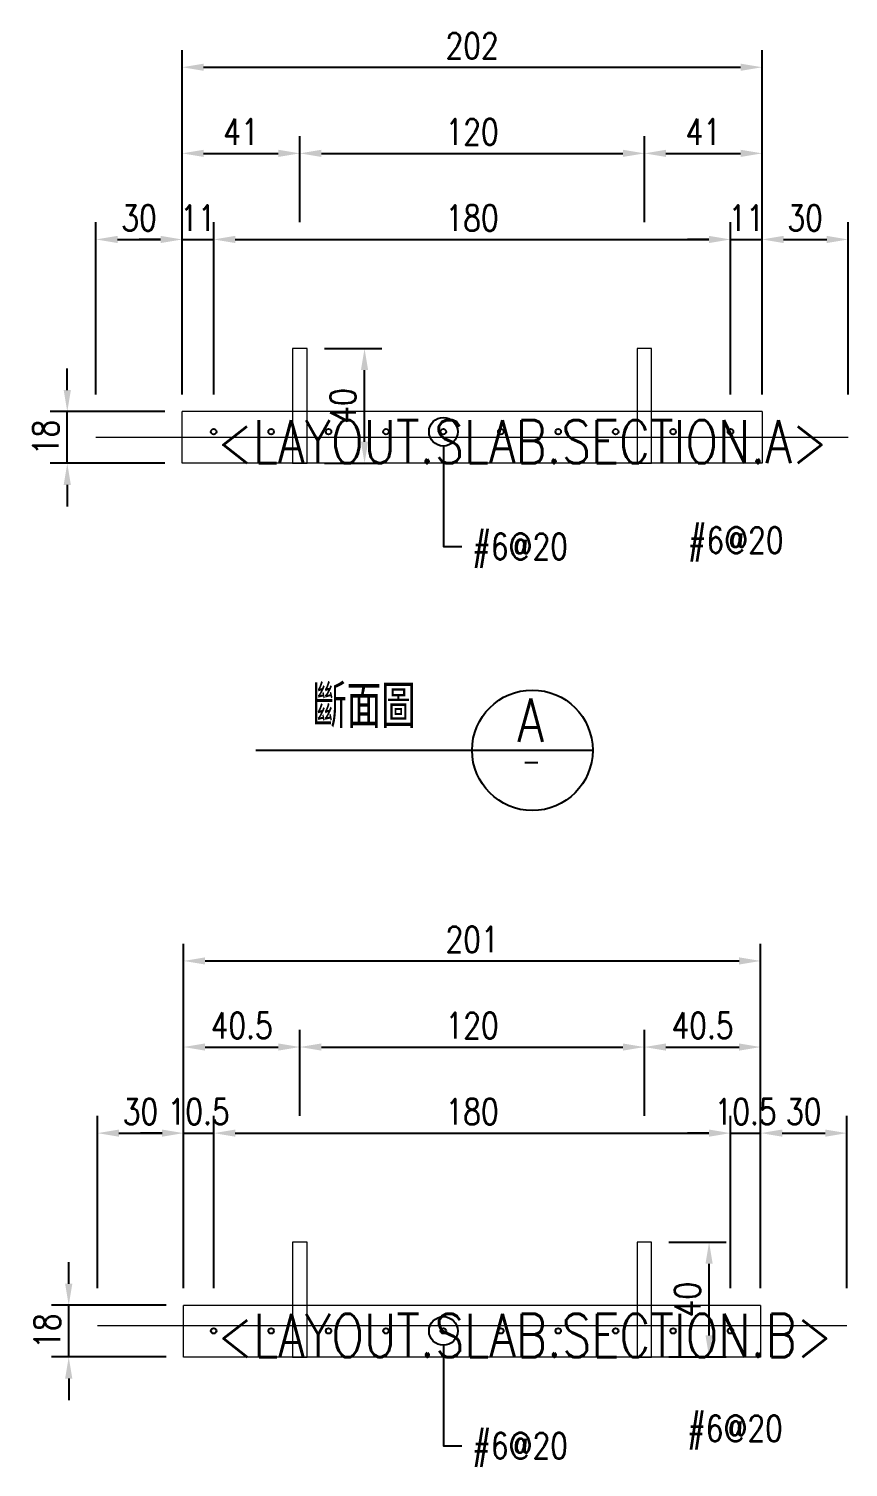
# Model space of a CAD drawing. Extents: x -4754 to 4964, y -19960 to 3942.
# Drawn here: x -329 to -44, y -10178 to -9677 of the extents above; entities that cross this region are included whole.
import ezdxf
from ezdxf.enums import TextEntityAlignment as Align

# ---------------------------------------------------------------- set-up
doc = ezdxf.new("R2010")
doc.units = 0
doc.header["$LTSCALE"] = 3
doc.layers.get('0').update_dxf_attribs({"linetype": 'CONTINUOUS'})
doc.layers.add('HB_0', color=7, linetype='CONTINUOUS', transparency=0.5)
for name, color, linetype in [('HB_DIM', 1, 'CONTINUOUS'), ('HB_TXT_CTEXT', 2, 'CONTINUOUS'), ('PVC_pipe', 4, 'CONTINUOUS'), ('RCAD.PARM.Treatle', 2, 'CONTINUOUS'), ('鋼筋', 3, 'CONTINUOUS')]:
    doc.layers.add(name, color=color, linetype=linetype)
doc.styles.get("Standard").update_dxf_attribs({"font": 'ROMANS.shx', "width": 0.8, "bigfont": 'chineset.shx'})
doc.dimstyles.new('30', dxfattribs={"dimscale": 3, "dimtxt": 3, "dimasz": 2.5, "dimexe": 2, "dimexo": 2, "dimgap": 1, "dimtad": 1, "dimdsep": 46, "dimtxsty": 'Standard', "dimcen": 0, "dimclrd": 256, "dimclre": 256, "dimclrt": 2, "dimadec": 0, "dimazin": 0, "dimtfac": 1, "dimtix": 1, "dimtmove": 2, "dimatfit": 3, "dimfxl": 1, "dimtolj": 1, "dimtzin": 0, "dimarcsym": 0})

# ---------------------------------------------------------------- blocks, each defined once
blk = doc.blocks.new('slab_sectionA')
at = {"color": 3, "linetype": 'Continuous'}
for p, q in [((-75.29, 0), (0, 0)), ((0, 0), (42, 0))]:
    blk.add_line(p, q, dxfattribs=at)
at = {"color": 4, "linetype": 'Continuous'}
blk.add_circle((21, 0), 21, dxfattribs=at)
at = {"color": 3, "linetype": 'Continuous', "width": 0.8}
blk.add_text('斷面圖', height=15, rotation=360, dxfattribs=at).set_placement((-37.65, 16.03), align=Align.MIDDLE)
at = {"color": 0, "linetype": 'Continuous', "width": 0.8}
for tag, p, height in [('A', (15.81, 3), 15), ('-', (17.28, -7.5), 7.5)]:
    blk.add_attdef(tag, p, '', height=height, dxfattribs=at)
blk = doc.blocks.new('C')
at = {"color": 3, "linetype": 'Continuous'}
blk.add_circle((0, 0), 1.2, dxfattribs=at)
blk = doc.blocks.new('H_Circle_guide')
at = {"layer": 'HB_TXT_CTEXT', "color": 1, "linetype": 'Continuous'}
blk.add_lwpolyline([(0, -5), (0, -40), (6.37, -40)], dxfattribs=at)
blk.add_circle((0, 0), 5, dxfattribs=at)
at = {"color": 0, "linetype": 'Continuous', "width": 0.8}
blk.add_attdef('A', text='', height=9, dxfattribs=at).set_placement((10.06, -40), align=Align.MIDDLE_LEFT)
blk = doc.blocks.new('H_Arrow_guide')
at = {"layer": 'HB_TXT_CTEXT', "color": 1, "linetype": 'Continuous'}
blk.add_lwpolyline([(0, 0, 0, 2.5, 0), (0, -7.5, 0, 0, 0), (0, -37, 0, 0, 0), (7.5, -37, 0, 0, 0)], format="xyseb", dxfattribs=at)
at = {"color": 0, "linetype": 'Continuous', "width": 0.8}
blk.add_attdef('A', text='', height=9, dxfattribs=at).set_placement((9.65, -35.88), align=Align.MIDDLE_LEFT)
blk = doc.blocks.new('*D1057')
at = {"layer": 'HB_DIM', "linetype": 'Continuous', "lineweight": -2}
for p, q in [((-275.7, -9804.1), (-275.7, -9684.1)), ((-73.7, -9804.1), (-73.7, -9684.1)), ((-268.2, -9690.1), (-81.2, -9690.1))]:
    blk.add_line(p, q, dxfattribs=at)
at = {"layer": 'HB_DIM'}
for points in [[(-268.2, -9688.85), (-268.2, -9691.35), (-275.7, -9690.1)], [(-81.2, -9691.35), (-81.2, -9688.85), (-73.7, -9690.1)]]:
    blk.add_solid(points, dxfattribs=at)
at = {"layer": 'HB_DIM', "color": 2, "linetype": 'Continuous', "insert": (-174.7, -9682.6), "char_height": 9, "attachment_point": 5, "rotation": 0}
blk.add_mtext('\\A1;202', dxfattribs=at)
blk = doc.blocks.new('*D1058')
at = {"layer": 'HB_DIM', "linetype": 'Continuous', "lineweight": -2}
for p, q in [((-275.7, -9744.1), (-275.7, -9714.1)), ((-234.7, -9744.1), (-234.7, -9714.1)), ((-268.2, -9720.1), (-242.2, -9720.1))]:
    blk.add_line(p, q, dxfattribs=at)
at = {"layer": 'HB_DIM'}
for points in [[(-268.2, -9718.85), (-268.2, -9721.35), (-275.7, -9720.1)], [(-242.2, -9721.35), (-242.2, -9718.85), (-234.7, -9720.1)]]:
    blk.add_solid(points, dxfattribs=at)
at = {"layer": 'HB_DIM', "color": 2, "linetype": 'Continuous', "insert": (-255.2, -9712.6), "char_height": 9, "attachment_point": 5, "rotation": 0}
blk.add_mtext('\\A1;41', dxfattribs=at)
blk = doc.blocks.new('*D1059')
at = {"layer": 'HB_DIM', "linetype": 'Continuous', "lineweight": -2}
for p, q in [((-234.7, -9744.1), (-234.7, -9714.1)), ((-114.7, -9744.1), (-114.7, -9714.1)), ((-227.2, -9720.1), (-122.2, -9720.1))]:
    blk.add_line(p, q, dxfattribs=at)
at = {"layer": 'HB_DIM'}
for points in [[(-227.2, -9718.85), (-227.2, -9721.35), (-234.7, -9720.1)], [(-122.2, -9721.35), (-122.2, -9718.85), (-114.7, -9720.1)]]:
    blk.add_solid(points, dxfattribs=at)
at = {"layer": 'HB_DIM', "color": 2, "linetype": 'Continuous', "insert": (-174.7, -9712.6), "char_height": 9, "attachment_point": 5, "rotation": 0}
blk.add_mtext('\\A1;120', dxfattribs=at)
blk = doc.blocks.new('*D1060')
at = {"layer": 'HB_DIM', "linetype": 'Continuous', "lineweight": -2}
for p, q in [((-114.7, -9744.1), (-114.7, -9714.1)), ((-73.7, -9744.1), (-73.7, -9714.1)), ((-107.2, -9720.1), (-81.2, -9720.1))]:
    blk.add_line(p, q, dxfattribs=at)
at = {"layer": 'HB_DIM'}
for points in [[(-107.2, -9718.85), (-107.2, -9721.35), (-114.7, -9720.1)], [(-81.2, -9721.35), (-81.2, -9718.85), (-73.7, -9720.1)]]:
    blk.add_solid(points, dxfattribs=at)
at = {"layer": 'HB_DIM', "color": 2, "linetype": 'Continuous', "insert": (-94.2, -9712.6), "char_height": 9, "attachment_point": 5, "rotation": 0}
blk.add_mtext('\\A1;41', dxfattribs=at)
blk = doc.blocks.new('*D1061')
at = {"layer": 'HB_DIM', "linetype": 'Continuous', "lineweight": -2}
for p, q in [((-305.7, -9804.1), (-305.7, -9744.1)), ((-275.7, -9804.1), (-275.7, -9744.1)), ((-298.2, -9750.1), (-283.2, -9750.1))]:
    blk.add_line(p, q, dxfattribs=at)
at = {"layer": 'HB_DIM'}
for points in [[(-298.2, -9748.85), (-298.2, -9751.35), (-305.7, -9750.1)], [(-283.2, -9751.35), (-283.2, -9748.85), (-275.7, -9750.1)]]:
    blk.add_solid(points, dxfattribs=at)
at = {"layer": 'HB_DIM', "color": 2, "linetype": 'Continuous', "insert": (-290.7, -9742.6), "char_height": 9, "attachment_point": 5, "rotation": 0}
blk.add_mtext('\\A1;30', dxfattribs=at)
blk = doc.blocks.new('*D1062')
at = {"layer": 'HB_DIM', "linetype": 'Continuous', "lineweight": -2}
for p, q in [((-275.7, -9804.1), (-275.7, -9744.1)), ((-264.7, -9804.1), (-264.7, -9744.1)), ((-283.2, -9750.1), (-290.7, -9750.1)), ((-275.7, -9750.1), (-264.7, -9750.1)), ((-257.2, -9750.1), (-249.7, -9750.1))]:
    blk.add_line(p, q, dxfattribs=at)
at = {"layer": 'HB_DIM'}
for points in [[(-283.2, -9751.35), (-283.2, -9748.85), (-275.7, -9750.1)], [(-257.2, -9748.85), (-257.2, -9751.35), (-264.7, -9750.1)]]:
    blk.add_solid(points, dxfattribs=at)
at = {"layer": 'HB_DIM', "color": 2, "linetype": 'Continuous', "insert": (-270.2, -9742.6), "char_height": 9, "attachment_point": 5, "rotation": 0}
blk.add_mtext('\\A1;11', dxfattribs=at)
blk = doc.blocks.new('*D1063')
at = {"layer": 'HB_DIM', "linetype": 'Continuous', "lineweight": -2}
for p, q in [((-264.7, -9804.1), (-264.7, -9744.1)), ((-84.7, -9804.1), (-84.7, -9744.1)), ((-257.2, -9750.1), (-92.2, -9750.1))]:
    blk.add_line(p, q, dxfattribs=at)
at = {"layer": 'HB_DIM'}
for points in [[(-257.2, -9748.85), (-257.2, -9751.35), (-264.7, -9750.1)], [(-92.2, -9751.35), (-92.2, -9748.85), (-84.7, -9750.1)]]:
    blk.add_solid(points, dxfattribs=at)
at = {"layer": 'HB_DIM', "color": 2, "linetype": 'Continuous', "insert": (-174.7, -9742.6), "char_height": 9, "attachment_point": 5, "rotation": 0}
blk.add_mtext('\\A1;180', dxfattribs=at)
blk = doc.blocks.new('*D1064')
at = {"layer": 'HB_DIM', "linetype": 'Continuous', "lineweight": -2}
for p, q in [((-84.7, -9804.1), (-84.7, -9744.1)), ((-73.7, -9804.1), (-73.7, -9744.1)), ((-92.2, -9750.1), (-99.7, -9750.1)), ((-84.7, -9750.1), (-73.7, -9750.1)), ((-66.2, -9750.1), (-58.7, -9750.1))]:
    blk.add_line(p, q, dxfattribs=at)
at = {"layer": 'HB_DIM'}
for points in [[(-92.2, -9751.35), (-92.2, -9748.85), (-84.7, -9750.1)], [(-66.2, -9748.85), (-66.2, -9751.35), (-73.7, -9750.1)]]:
    blk.add_solid(points, dxfattribs=at)
at = {"layer": 'HB_DIM', "color": 2, "linetype": 'Continuous', "insert": (-79.2, -9742.6), "char_height": 9, "attachment_point": 5, "rotation": 0}
blk.add_mtext('\\A1;11', dxfattribs=at)
blk = doc.blocks.new('*D1065')
at = {"layer": 'HB_DIM', "linetype": 'Continuous', "lineweight": -2}
for p, q in [((-73.7, -9804.1), (-73.7, -9744.1)), ((-43.7, -9804.1), (-43.7, -9744.1)), ((-66.2, -9750.1), (-51.2, -9750.1))]:
    blk.add_line(p, q, dxfattribs=at)
at = {"layer": 'HB_DIM'}
for points in [[(-66.2, -9748.85), (-66.2, -9751.35), (-73.7, -9750.1)], [(-51.2, -9751.35), (-51.2, -9748.85), (-43.7, -9750.1)]]:
    blk.add_solid(points, dxfattribs=at)
at = {"layer": 'HB_DIM', "color": 2, "linetype": 'Continuous', "insert": (-58.7, -9742.6), "char_height": 9, "attachment_point": 5, "rotation": 0}
blk.add_mtext('\\A1;30', dxfattribs=at)
blk = doc.blocks.new('*D1066')
at = {"layer": 'HB_DIM', "linetype": 'Continuous', "lineweight": -2}
for p, q in [((-315.7, -9802.6), (-315.7, -9795.1)), ((-281.7, -9810.1), (-321.7, -9810.1)), ((-315.7, -9828.1), (-315.7, -9810.1)), ((-281.7, -9828.1), (-321.7, -9828.1)), ((-315.7, -9835.6), (-315.7, -9843.1))]:
    blk.add_line(p, q, dxfattribs=at)
at = {"layer": 'HB_DIM'}
for points in [[(-316.95, -9802.6), (-314.45, -9802.6), (-315.7, -9810.1)], [(-314.45, -9835.6), (-316.95, -9835.6), (-315.7, -9828.1)]]:
    blk.add_solid(points, dxfattribs=at)
at = {"layer": 'HB_DIM', "color": 2, "linetype": 'Continuous', "insert": (-323.2, -9819.1), "char_height": 9, "attachment_point": 5, "rotation": 90}
blk.add_mtext('\\A1;18', dxfattribs=at)
blk = doc.blocks.new('*D1067')
at = {"layer": 'HB_DIM', "linetype": 'Continuous', "lineweight": -2}
for p, q in [((-226.16, -9788.1), (-206.16, -9788.1)), ((-212.16, -9820.6), (-212.16, -9795.6)), ((-226.16, -9828.1), (-206.16, -9828.1))]:
    blk.add_line(p, q, dxfattribs=at)
at = {"layer": 'HB_DIM'}
for points in [[(-210.91, -9795.6), (-213.41, -9795.6), (-212.16, -9788.1)], [(-213.41, -9820.6), (-210.91, -9820.6), (-212.16, -9828.1)]]:
    blk.add_solid(points, dxfattribs=at)
at = {"layer": 'HB_DIM', "color": 2, "linetype": 'Continuous', "insert": (-219.66, -9808.1), "char_height": 9, "attachment_point": 5, "rotation": 90}
blk.add_mtext('\\A1;40', dxfattribs=at)
blk = doc.blocks.new('*D1068')
at = {"layer": 'HB_DIM', "linetype": 'Continuous', "lineweight": -2}
for p, q in [((-275.2, -10115.49), (-275.2, -9995.49)), ((-74.2, -10115.49), (-74.2, -9995.49)), ((-267.7, -10001.49), (-81.7, -10001.49))]:
    blk.add_line(p, q, dxfattribs=at)
at = {"layer": 'HB_DIM'}
for points in [[(-267.7, -10000.24), (-267.7, -10002.74), (-275.2, -10001.49)], [(-81.7, -10002.74), (-81.7, -10000.24), (-74.2, -10001.49)]]:
    blk.add_solid(points, dxfattribs=at)
at = {"layer": 'HB_DIM', "color": 2, "linetype": 'Continuous', "insert": (-174.7, -9993.99), "char_height": 9, "attachment_point": 5, "rotation": 0}
blk.add_mtext('\\A1;201', dxfattribs=at)
blk = doc.blocks.new('*D1069')
at = {"layer": 'HB_DIM', "linetype": 'Continuous', "lineweight": -2}
for p, q in [((-275.2, -10055.49), (-275.2, -10025.49)), ((-234.7, -10055.49), (-234.7, -10025.49)), ((-267.7, -10031.49), (-242.2, -10031.49))]:
    blk.add_line(p, q, dxfattribs=at)
at = {"layer": 'HB_DIM'}
for points in [[(-267.7, -10030.24), (-267.7, -10032.74), (-275.2, -10031.49)], [(-242.2, -10032.74), (-242.2, -10030.24), (-234.7, -10031.49)]]:
    blk.add_solid(points, dxfattribs=at)
at = {"layer": 'HB_DIM', "color": 2, "linetype": 'Continuous', "insert": (-254.95, -10023.99), "char_height": 9, "attachment_point": 5, "rotation": 0}
blk.add_mtext('\\A1;40.5', dxfattribs=at)
blk = doc.blocks.new('*D1070')
at = {"layer": 'HB_DIM', "linetype": 'Continuous', "lineweight": -2}
for p, q in [((-234.7, -10055.49), (-234.7, -10025.49)), ((-114.7, -10055.49), (-114.7, -10025.49)), ((-227.2, -10031.49), (-122.2, -10031.49))]:
    blk.add_line(p, q, dxfattribs=at)
at = {"layer": 'HB_DIM'}
for points in [[(-227.2, -10030.24), (-227.2, -10032.74), (-234.7, -10031.49)], [(-122.2, -10032.74), (-122.2, -10030.24), (-114.7, -10031.49)]]:
    blk.add_solid(points, dxfattribs=at)
at = {"layer": 'HB_DIM', "color": 2, "linetype": 'Continuous', "insert": (-174.7, -10023.99), "char_height": 9, "attachment_point": 5, "rotation": 0}
blk.add_mtext('\\A1;120', dxfattribs=at)
blk = doc.blocks.new('*D1071')
at = {"layer": 'HB_DIM', "linetype": 'Continuous', "lineweight": -2}
for p, q in [((-114.7, -10055.49), (-114.7, -10025.49)), ((-74.2, -10055.49), (-74.2, -10025.49)), ((-107.2, -10031.49), (-81.7, -10031.49))]:
    blk.add_line(p, q, dxfattribs=at)
at = {"layer": 'HB_DIM'}
for points in [[(-107.2, -10030.24), (-107.2, -10032.74), (-114.7, -10031.49)], [(-81.7, -10032.74), (-81.7, -10030.24), (-74.2, -10031.49)]]:
    blk.add_solid(points, dxfattribs=at)
at = {"layer": 'HB_DIM', "color": 2, "linetype": 'Continuous', "insert": (-94.45, -10023.99), "char_height": 9, "attachment_point": 5, "rotation": 0}
blk.add_mtext('\\A1;40.5', dxfattribs=at)
blk = doc.blocks.new('*D1072')
at = {"layer": 'HB_DIM', "linetype": 'Continuous', "lineweight": -2}
for p, q in [((-305.2, -10115.49), (-305.2, -10055.49)), ((-275.2, -10115.49), (-275.2, -10055.49)), ((-297.7, -10061.49), (-282.7, -10061.49))]:
    blk.add_line(p, q, dxfattribs=at)
at = {"layer": 'HB_DIM'}
for points in [[(-297.7, -10060.24), (-297.7, -10062.74), (-305.2, -10061.49)], [(-282.7, -10062.74), (-282.7, -10060.24), (-275.2, -10061.49)]]:
    blk.add_solid(points, dxfattribs=at)
at = {"layer": 'HB_DIM', "color": 2, "linetype": 'Continuous', "insert": (-290.2, -10053.99), "char_height": 9, "attachment_point": 5, "rotation": 0}
blk.add_mtext('\\A1;30', dxfattribs=at)
blk = doc.blocks.new('*D1073')
at = {"layer": 'HB_DIM', "linetype": 'Continuous', "lineweight": -2}
for p, q in [((-275.2, -10115.49), (-275.2, -10055.49)), ((-264.7, -10115.49), (-264.7, -10055.49)), ((-282.7, -10061.49), (-290.2, -10061.49)), ((-275.2, -10061.49), (-264.7, -10061.49)), ((-257.2, -10061.49), (-249.7, -10061.49))]:
    blk.add_line(p, q, dxfattribs=at)
at = {"layer": 'HB_DIM'}
for points in [[(-282.7, -10062.74), (-282.7, -10060.24), (-275.2, -10061.49)], [(-257.2, -10060.24), (-257.2, -10062.74), (-264.7, -10061.49)]]:
    blk.add_solid(points, dxfattribs=at)
at = {"layer": 'HB_DIM', "color": 2, "linetype": 'Continuous', "insert": (-269.95, -10053.99), "char_height": 9, "attachment_point": 5, "rotation": 0}
blk.add_mtext('\\A1;10.5', dxfattribs=at)
blk = doc.blocks.new('*D1074')
at = {"layer": 'HB_DIM', "linetype": 'Continuous', "lineweight": -2}
for p, q in [((-264.7, -10115.49), (-264.7, -10055.49)), ((-84.7, -10115.49), (-84.7, -10055.49)), ((-257.2, -10061.49), (-92.2, -10061.49))]:
    blk.add_line(p, q, dxfattribs=at)
at = {"layer": 'HB_DIM'}
for points in [[(-257.2, -10060.24), (-257.2, -10062.74), (-264.7, -10061.49)], [(-92.2, -10062.74), (-92.2, -10060.24), (-84.7, -10061.49)]]:
    blk.add_solid(points, dxfattribs=at)
at = {"layer": 'HB_DIM', "color": 2, "linetype": 'Continuous', "insert": (-174.7, -10053.99), "char_height": 9, "attachment_point": 5, "rotation": 0}
blk.add_mtext('\\A1;180', dxfattribs=at)
blk = doc.blocks.new('*D1075')
at = {"layer": 'HB_DIM', "linetype": 'Continuous', "lineweight": -2}
for p, q in [((-84.7, -10115.49), (-84.7, -10055.49)), ((-74.2, -10115.49), (-74.2, -10055.49)), ((-92.2, -10061.49), (-99.7, -10061.49)), ((-84.7, -10061.49), (-74.2, -10061.49)), ((-66.7, -10061.49), (-59.2, -10061.49))]:
    blk.add_line(p, q, dxfattribs=at)
at = {"layer": 'HB_DIM'}
for points in [[(-92.2, -10062.74), (-92.2, -10060.24), (-84.7, -10061.49)], [(-66.7, -10060.24), (-66.7, -10062.74), (-74.2, -10061.49)]]:
    blk.add_solid(points, dxfattribs=at)
at = {"layer": 'HB_DIM', "color": 2, "linetype": 'Continuous', "insert": (-79.45, -10053.99), "char_height": 9, "attachment_point": 5, "rotation": 0}
blk.add_mtext('\\A1;10.5', dxfattribs=at)
blk = doc.blocks.new('*D1076')
at = {"layer": 'HB_DIM', "linetype": 'Continuous', "lineweight": -2}
for p, q in [((-74.2, -10115.49), (-74.2, -10055.49)), ((-44.2, -10115.49), (-44.2, -10055.49)), ((-66.7, -10061.49), (-51.7, -10061.49))]:
    blk.add_line(p, q, dxfattribs=at)
at = {"layer": 'HB_DIM'}
for points in [[(-66.7, -10060.24), (-66.7, -10062.74), (-74.2, -10061.49)], [(-51.7, -10062.74), (-51.7, -10060.24), (-44.2, -10061.49)]]:
    blk.add_solid(points, dxfattribs=at)
at = {"layer": 'HB_DIM', "color": 2, "linetype": 'Continuous', "insert": (-59.2, -10053.99), "char_height": 9, "attachment_point": 5, "rotation": 0}
blk.add_mtext('\\A1;30', dxfattribs=at)
blk = doc.blocks.new('*D1077')
at = {"layer": 'HB_DIM', "linetype": 'Continuous', "lineweight": -2}
for p, q in [((-315.2, -10113.99), (-315.2, -10106.49)), ((-281.2, -10121.49), (-321.2, -10121.49)), ((-315.2, -10139.49), (-315.2, -10121.49)), ((-281.2, -10139.49), (-321.2, -10139.49)), ((-315.2, -10146.99), (-315.2, -10154.49))]:
    blk.add_line(p, q, dxfattribs=at)
at = {"layer": 'HB_DIM'}
for points in [[(-316.45, -10113.99), (-313.95, -10113.99), (-315.2, -10121.49)], [(-313.95, -10146.99), (-316.45, -10146.99), (-315.2, -10139.49)]]:
    blk.add_solid(points, dxfattribs=at)
at = {"layer": 'HB_DIM', "color": 2, "linetype": 'Continuous', "insert": (-322.7, -10130.49), "char_height": 9, "attachment_point": 5, "rotation": 90}
blk.add_mtext('\\A1;18', dxfattribs=at)
blk = doc.blocks.new('*D1078')
at = {"layer": 'HB_DIM', "linetype": 'Continuous', "lineweight": -2}
for p, q in [((-106.16, -10099.49), (-86.16, -10099.49)), ((-92.16, -10131.99), (-92.16, -10106.99)), ((-106.16, -10139.49), (-86.16, -10139.49))]:
    blk.add_line(p, q, dxfattribs=at)
at = {"layer": 'HB_DIM'}
for points in [[(-90.91, -10106.99), (-93.41, -10106.99), (-92.16, -10099.49)], [(-93.41, -10131.99), (-90.91, -10131.99), (-92.16, -10139.49)]]:
    blk.add_solid(points, dxfattribs=at)
at = {"layer": 'HB_DIM', "color": 2, "linetype": 'Continuous', "insert": (-99.66, -10119.49), "char_height": 9, "attachment_point": 5, "rotation": 90}
blk.add_mtext('\\A1;40', dxfattribs=at)

msp = doc.modelspace()

# ---------------------------------------------------------------- linework, layer by layer
at = {"layer": 'HB_0', "lineweight": 5}
for p, q in [((-73.701, -9810.095), (-275.701, -9810.095)), ((-275.701, -9828.095), (-275.701, -9810.095)), ((-73.701, -9810.095), (-73.701, -9828.095)), ((-73.701, -9828.095), (-275.701, -9828.095)), ((-74.201, -10121.495), (-275.201, -10121.495)), ((-275.201, -10139.495), (-275.201, -10121.495)), ((-74.201, -10121.495), (-74.201, -10139.495)), ((-74.201, -10139.495), (-275.201, -10139.495))]:
    msp.add_line(p, q, dxfattribs=at)
at = {"layer": 'PVC_pipe', "lineweight": 5}
for points in [[(-237.241, -9828.095), (-232.161, -9828.095), (-232.161, -9788.095), (-237.241, -9788.095), (-237.241, -9828.095)], [(-117.241, -9828.095), (-112.161, -9828.095), (-112.161, -9788.095), (-117.241, -9788.095), (-117.241, -9828.095)], [(-237.241, -10139.495), (-232.161, -10139.495), (-232.161, -10099.495), (-237.241, -10099.495), (-237.241, -10139.495)], [(-117.241, -10139.495), (-112.161, -10139.495), (-112.161, -10099.495), (-117.241, -10099.495), (-117.241, -10139.495)]]:
    msp.add_lwpolyline(points, dxfattribs=at)
at = {"layer": '鋼筋', "lineweight": 5}
for p, q in [((-305.701, -9819.005, -10), (-183.701, -9819.005, -10)), ((-305.701, -9819.005, 10), (-183.701, -9819.005, 10)), ((-183.701, -9819.005, -10), (-174.701, -9819.005, -10)), ((-183.701, -9819.005, 10), (-174.701, -9819.005, 10)), ((-174.701, -9819.005, -10), (-165.701, -9819.005, -10)), ((-174.701, -9819.005, 10), (-165.701, -9819.005, 10)), ((-165.701, -9819.005, -10), (-43.701, -9819.005, -10)), ((-165.701, -9819.005, 10), (-43.701, -9819.005, 10)), ((-305.201, -10128.495, 10), (-183.701, -10128.495, 10)), ((-305.201, -10128.495, -10), (-183.701, -10128.495, -10)), ((-183.701, -10128.495, 10), (-174.701, -10128.495, 10)), ((-183.701, -10128.495, -10), (-174.701, -10128.495, -10)), ((-174.701, -10128.495, 10), (-165.701, -10128.495, 10)), ((-174.701, -10128.495, -10), (-165.701, -10128.495, -10)), ((-165.701, -10128.495, 10), (-44.201, -10128.495, 10)), ((-165.701, -10128.495, -10), (-44.201, -10128.495, -10))]:
    msp.add_line(p, q, dxfattribs=at)

# ---------------------------------------------------------------- block references
at = {"layer": 'HB_TXT_CTEXT', "color": 0, "linetype": 'Continuous'}
for name, p in [('H_Circle_guide', (-184.701, -9817.095)), ('H_Arrow_guide', (-109.201, -9819.005, -10)), ('H_Arrow_guide', (-109.201, -9819.005, 10)), ('H_Circle_guide', (-184.701, -10130.405)), ('H_Arrow_guide', (-109.451, -10128.495, 10)), ('H_Arrow_guide', (-109.451, -10128.495, -10))]:
    msp.add_blockref(name, p, dxfattribs=at).add_auto_attribs({'A': '#6@20'})
at = {"layer": 'HB_TXT_CTEXT', "color": 0, "linetype": 'Continuous', "rotation": 360}
msp.add_blockref('slab_sectionA', (-174.701, -9928.095), dxfattribs=at).add_auto_attribs({'A': 'A', '-': '-'})
at = {"layer": '鋼筋', "linetype": 'Continuous', "xscale": 0.7958333333333333, "yscale": 0.7958333333333333, "zscale": 0.7958333333333333}
for p in [(-264.701, -9817.095), (-244.701, -9817.095), (-224.701, -9817.095), (-204.701, -9817.095), (-184.701, -9817.095), (-164.701, -9817.095), (-144.701, -9817.095), (-124.701, -9817.095), (-104.701, -9817.095), (-84.701, -9817.095), (-264.701, -10130.405), (-244.701, -10130.405), (-224.701, -10130.405), (-204.701, -10130.405), (-184.701, -10130.405), (-164.701, -10130.405), (-144.701, -10130.405), (-124.701, -10130.405), (-104.701, -10130.405), (-84.701, -10130.405)]:
    msp.add_blockref('C', p, dxfattribs=at)

# ---------------------------------------------------------------- texts
at = {"layer": 'RCAD.PARM.Treatle', "color": 6, "linetype": 'Continuous', "width": 0.8}
for s, p in [('<LAYOUT.SLAB.SECTION.A>', (-157.201, -9820.595)), ('<LAYOUT.SLAB.SECTION.B>', (-156.344, -10131.995))]:
    msp.add_text(s, height=15, rotation=360, dxfattribs=at).set_placement(p, align=Align.MIDDLE)

# ---------------------------------------------------------------- dimensions: what is measured, and where the dimension line sits
at = {"layer": 'HB_DIM', "linetype": 'Continuous'}
for base, p1, p2, angle, override, picture, middle in [((-73.701, -9690.095), (-275.701, -9810.095), (-73.701, -9810.095), 0, {"dimpost": '<>'}, '*D1057', (-174.701, -9682.595)), ((-234.701, -9720.095), (-275.701, -9750.095), (-234.701, -9750.095), 0, {"dimpost": '<>'}, '*D1058', (-255.201, -9712.595)), ((-114.701, -9720.095), (-234.701, -9750.095), (-114.701, -9750.095), 0, {"dimpost": '<>'}, '*D1059', (-174.701, -9712.595)), ((-73.701, -9720.095), (-114.701, -9750.095), (-73.701, -9750.095), 0, {"dimpost": '<>'}, '*D1060', (-94.201, -9712.595)), ((-275.701, -9750.095), (-305.701, -9810.095, -10), (-275.701, -9810.095), 0, {"dimpost": '<>'}, '*D1061', (-290.701, -9742.595)), ((-264.701, -9750.095), (-275.701, -9810.095), (-264.701, -9810.095), 0, {"dimpost": '<>'}, '*D1062', (-270.201, -9742.595)), ((-84.701, -9750.095), (-264.701, -9810.095), (-84.701, -9810.095), 0, {"dimpost": '<>'}, '*D1063', (-174.701, -9742.595)), ((-73.701, -9750.095), (-84.701, -9810.095), (-73.701, -9810.095), 0, {"dimpost": '<>'}, '*D1064', (-79.201, -9742.595)), ((-43.701, -9750.095), (-73.701, -9810.095), (-43.701, -9810.095, -10), 0, {"dimpost": '<>'}, '*D1065', (-58.701, -9742.595)), ((-212.161, -9788.095), (-232.161, -9828.095), (-232.161, -9788.095), 90, {"dimtad": 4, "dimpost": '<>'}, '*D1067', (-219.661, -9808.095)), ((-315.701, -9810.095), (-275.701, -9828.095), (-275.701, -9810.095), 90, {"dimtad": 4, "dimpost": '<>'}, '*D1066', (-323.201, -9819.095)), ((-74.201, -10001.495), (-275.201, -10121.495), (-74.201, -10121.495), 0, {"dimpost": '<>'}, '*D1068', (-174.701, -9993.995)), ((-234.701, -10031.495), (-275.201, -10061.495), (-234.701, -10061.495), 0, {"dimpost": '<>'}, '*D1069', (-254.951, -10023.995)), ((-114.701, -10031.495), (-234.701, -10061.495), (-114.701, -10061.495), 0, {"dimpost": '<>'}, '*D1070', (-174.701, -10023.995)), ((-74.201, -10031.495), (-114.701, -10061.495), (-74.201, -10061.495), 0, {"dimpost": '<>'}, '*D1071', (-94.451, -10023.995)), ((-275.201, -10061.495), (-305.201, -10121.495, 10), (-275.201, -10121.495), 0, {"dimpost": '<>'}, '*D1072', (-290.201, -10053.995)), ((-264.701, -10061.495), (-275.201, -10121.495), (-264.701, -10121.495), 0, {"dimpost": '<>'}, '*D1073', (-269.951, -10053.995)), ((-84.701, -10061.495), (-264.701, -10121.495), (-84.701, -10121.495), 0, {"dimpost": '<>'}, '*D1074', (-174.701, -10053.995)), ((-74.201, -10061.495), (-84.701, -10121.495), (-74.201, -10121.495), 0, {"dimpost": '<>'}, '*D1075', (-79.451, -10053.995)), ((-44.201, -10061.495), (-74.201, -10121.495), (-44.201, -10121.495, 10), 0, {"dimpost": '<>'}, '*D1076', (-59.201, -10053.995)), ((-92.161, -10099.495), (-112.161, -10139.495), (-112.161, -10099.495), 90, {"dimtad": 4, "dimpost": '<>'}, '*D1078', (-99.661, -10119.495)), ((-315.201, -10121.495), (-275.201, -10139.495), (-275.201, -10121.495), 90, {"dimtad": 4, "dimpost": '<>'}, '*D1077', (-322.701, -10130.495))]:
    dim = msp.add_linear_dim(base=base, p1=p1, p2=p2, angle=angle, dimstyle='30', override=override, dxfattribs=at)
    dim.commit()
    dim.dimension.update_dxf_attribs({"geometry": picture, "text_midpoint": middle})

doc.saveas('drawing.dxf')
